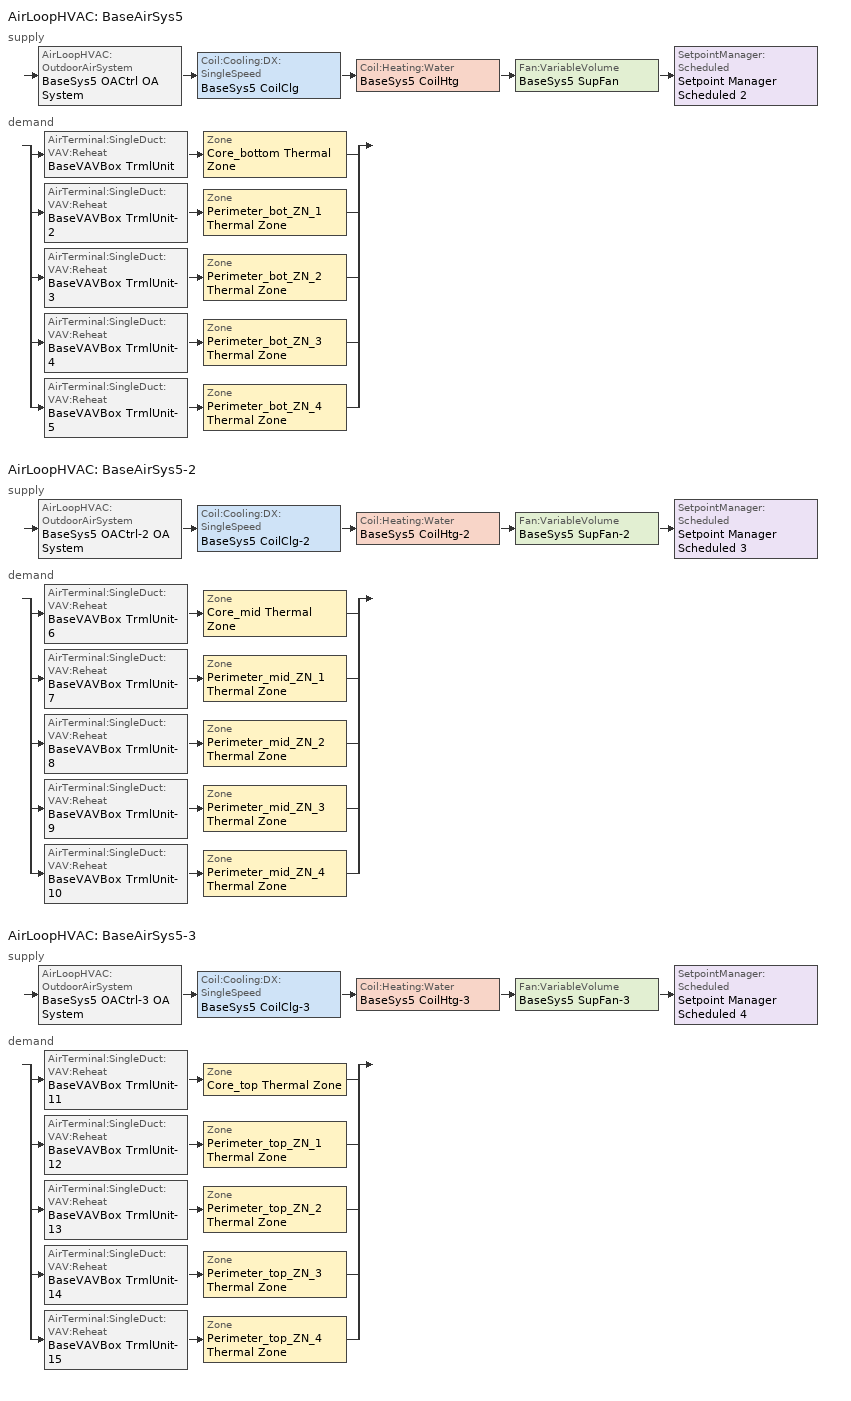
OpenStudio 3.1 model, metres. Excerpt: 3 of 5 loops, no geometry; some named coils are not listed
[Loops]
AirLoopHVAC 'BaseAirSys5'
 supply: AirLoopHVAC:OutdoorAirSystem 'BaseSys5 OACtrl OA System' > Coil:Cooling:DX:SingleSpeed 'BaseSys5 CoilClg' > Coil:Heating:Water 'BaseSys5 CoilHtg' > Fan:VariableVolume 'BaseSys5 SupFan' > SetpointManager:Scheduled 'Setpoint Manager Scheduled 2'
 demand: split
  | AirTerminal:SingleDuct:VAV:Reheat 'BaseVAVBox TrmlUnit' > Zone 'Core_bottom Thermal Zone'
  | AirTerminal:SingleDuct:VAV:Reheat 'BaseVAVBox TrmlUnit-2' > Zone 'Perimeter_bot_ZN_1 Thermal Zone'
  | AirTerminal:SingleDuct:VAV:Reheat 'BaseVAVBox TrmlUnit-3' > Zone 'Perimeter_bot_ZN_2 Thermal Zone'
  | AirTerminal:SingleDuct:VAV:Reheat 'BaseVAVBox TrmlUnit-4' > Zone 'Perimeter_bot_ZN_3 Thermal Zone'
  | AirTerminal:SingleDuct:VAV:Reheat 'BaseVAVBox TrmlUnit-5' > Zone 'Perimeter_bot_ZN_4 Thermal Zone'
AirLoopHVAC 'BaseAirSys5-2'
 supply: AirLoopHVAC:OutdoorAirSystem 'BaseSys5 OACtrl-2 OA System' > Coil:Cooling:DX:SingleSpeed 'BaseSys5 CoilClg-2' > Coil:Heating:Water 'BaseSys5 CoilHtg-2' > Fan:VariableVolume 'BaseSys5 SupFan-2' > SetpointManager:Scheduled 'Setpoint Manager Scheduled 3'
 demand: split
  | AirTerminal:SingleDuct:VAV:Reheat 'BaseVAVBox TrmlUnit-6' > Zone 'Core_mid Thermal Zone'
  | AirTerminal:SingleDuct:VAV:Reheat 'BaseVAVBox TrmlUnit-7' > Zone 'Perimeter_mid_ZN_1 Thermal Zone'
  | AirTerminal:SingleDuct:VAV:Reheat 'BaseVAVBox TrmlUnit-8' > Zone 'Perimeter_mid_ZN_2 Thermal Zone'
  | AirTerminal:SingleDuct:VAV:Reheat 'BaseVAVBox TrmlUnit-9' > Zone 'Perimeter_mid_ZN_3 Thermal Zone'
  | AirTerminal:SingleDuct:VAV:Reheat 'BaseVAVBox TrmlUnit-10' > Zone 'Perimeter_mid_ZN_4 Thermal Zone'
AirLoopHVAC 'BaseAirSys5-3'
 supply: AirLoopHVAC:OutdoorAirSystem 'BaseSys5 OACtrl-3 OA System' > Coil:Cooling:DX:SingleSpeed 'BaseSys5 CoilClg-3' > Coil:Heating:Water 'BaseSys5 CoilHtg-3' > Fan:VariableVolume 'BaseSys5 SupFan-3' > SetpointManager:Scheduled 'Setpoint Manager Scheduled 4'
 demand: split
  | AirTerminal:SingleDuct:VAV:Reheat 'BaseVAVBox TrmlUnit-11' > Zone 'Core_top Thermal Zone'
  | AirTerminal:SingleDuct:VAV:Reheat 'BaseVAVBox TrmlUnit-12' > Zone 'Perimeter_top_ZN_1 Thermal Zone'
  | AirTerminal:SingleDuct:VAV:Reheat 'BaseVAVBox TrmlUnit-13' > Zone 'Perimeter_top_ZN_2 Thermal Zone'
  | AirTerminal:SingleDuct:VAV:Reheat 'BaseVAVBox TrmlUnit-14' > Zone 'Perimeter_top_ZN_3 Thermal Zone'
  | AirTerminal:SingleDuct:VAV:Reheat 'BaseVAVBox TrmlUnit-15' > Zone 'Perimeter_top_ZN_4 Thermal Zone'
[Sizing:Zone] Zone Cooling Design Supply Air Temperature Input Method=TemperatureDifference; Zone Cooling Design Supply Air Temperature {C}=14; Zone Heating Design Supply Air Temperature Input Method=TemperatureDifference; Zone Heating Design Supply Air Temperature {C}=40; Zone Heating Design Supply Air Temperature Difference {deltaC}=13.8889; Zone Cooling Design Supply Air Humidity Ratio {kg-H2O/kg-air}=0.0085; Zone Heating Design Supply Air Humidity Ratio {kg-H2O/kg-air}=0.008; Zone Heating Sizing Factor=1; Zone Cooling Sizing Factor=1; Cooling Design Air Flow Method=DesignDay; Cooling Minimum Air Flow per Zone Floor Area {m3/s-m2}=0; Cooling Minimum Air Flow {m3/s}=0; Cooling Minimum Air Flow Fraction=0; Heating Design Air Flow Method=DesignDayWithLimit; Heating Maximum Air Flow per Zone Floor Area {m3/s-m2}=0; Heating Maximum Air Flow {m3/s}=0; Heating Maximum Air Flow Fraction=0.5; Account for Dedicated Outdoor Air System=No; Dedicated Outdoor Air System Control Strategy=NeutralSupplyAir; Dedicated Outdoor Air Low Setpoint Temperature for Design {C}=autosize; Dedicated Outdoor Air High Setpoint Temperature for Design {C}=autosize
Name | Zone Cooling Design Supply Air Temperature Difference {deltaC}
Core_bottom Thermal Zone; Core_mid Thermal Zone; Core_top Thermal Zone | 8.33333
Perimeter_bot_ZN_1 Thermal Zone; Perimeter_bot_ZN_2 Thermal Zone; Perimeter_bot_ZN_3 Thermal Zone; Perimeter_bot_ZN_4 Thermal Zone; Perimeter_mid_ZN_1 Thermal Zone; Perimeter_mid_ZN_2 Thermal Zone; Perimeter_mid_ZN_3 Thermal Zone; Perimeter_mid_ZN_4 Thermal Zone; Perimeter_top_ZN_1 Thermal Zone; Perimeter_top_ZN_2 Thermal Zone; Perimeter_top_ZN_3 Thermal Zone; Perimeter_top_ZN_4 Thermal Zone | 11.1111
[Zone equipment]
Core_bottom Thermal Zone: BaseVAVBox TrmlUnit
Perimeter_bot_ZN_1 Thermal Zone: BaseVAVBox TrmlUnit-2
Perimeter_bot_ZN_2 Thermal Zone: BaseVAVBox TrmlUnit-3
Perimeter_bot_ZN_3 Thermal Zone: BaseVAVBox TrmlUnit-4
Perimeter_bot_ZN_4 Thermal Zone: BaseVAVBox TrmlUnit-5
Core_mid Thermal Zone: BaseVAVBox TrmlUnit-6
Perimeter_mid_ZN_1 Thermal Zone: BaseVAVBox TrmlUnit-7
Perimeter_mid_ZN_2 Thermal Zone: BaseVAVBox TrmlUnit-8
Perimeter_mid_ZN_3 Thermal Zone: BaseVAVBox TrmlUnit-9
Perimeter_mid_ZN_4 Thermal Zone: BaseVAVBox TrmlUnit-10
Core_top Thermal Zone: BaseVAVBox TrmlUnit-11
Perimeter_top_ZN_1 Thermal Zone: BaseVAVBox TrmlUnit-12
Perimeter_top_ZN_2 Thermal Zone: BaseVAVBox TrmlUnit-13
Perimeter_top_ZN_3 Thermal Zone: BaseVAVBox TrmlUnit-14
Perimeter_top_ZN_4 Thermal Zone: BaseVAVBox TrmlUnit-15
[SetpointManager:Scheduled] Control Variable=Temperature
Name | Schedule | Setpoint Node or NodeList
Setpoint Manager Scheduled 2 | BaseAirSys5 Supply Air Temp Schedule | BaseSys5 SupFan Outlet Node
Setpoint Manager Scheduled 3 | BaseAirSys5-2 Supply Air Temp Schedule | BaseSys5 SupFan-2 Outlet Node
Setpoint Manager Scheduled 4 | BaseAirSys5-3 Supply Air Temp Schedule | BaseSys5 SupFan-3 Outlet Node
[AirLoopHVAC] Availability Schedule=OfficeHVACAvail; Design Supply Air Flow Rate {m3/s}=autosize; Design Return Air Flow Fraction of Supply Air Flow=1
BaseAirSys5; BaseAirSys5-2; BaseAirSys5-3
[Sizing:System] Type of Load to Size On=Sensible; Design Outdoor Air Flow Rate {m3/s}=Autosize; Central Heating Maximum System Air Flow Ratio=0.5; Preheat Design Temperature {C}=5.68434e-14; Preheat Design Humidity Ratio {kg-H2O/kg-Air}=0; Precool Design Temperature {C}=5.68434e-14; Precool Design Humidity Ratio {kg-H2O/kg-Air}=0; Central Cooling Design Supply Air Temperature {C}=12.7778; Central Heating Design Supply Air Temperature {C}=15.5556; Sizing Option=Coincident; 100% Outdoor Air in Cooling=No; 100% Outdoor Air in Heating=No; Central Cooling Design Supply Air Humidity Ratio {kg-H2O/kg-Air}=0.0085; Central Heating Design Supply Air Humidity Ratio {kg-H2O/kg-Air}=0.008; Cooling Design Air Flow Method=DesignDay; Cooling Design Air Flow Rate {m3/s}=0; Heating Design Air Flow Method=DesignDay; Heating Design Air Flow Rate {m3/s}=0; System Outdoor Air Method=ZoneSum; Zone Maximum Outdoor Air Fraction=1; Cooling Supply Air Flow Rate Per Floor Area {m3/s-m2}=0.00996765; Cooling Fraction of Autosized Cooling Supply Air Flow Rate=1; Cooling Supply Air Flow Rate Per Unit Cooling Capacity {m3/s-W}=3.94755e-05; Heating Supply Air Flow Rate Per Floor Area {m3/s-m2}=0.00996765; Heating Fraction of Autosized Heating Supply Air Flow Rate=1; Heating Fraction of Autosized Cooling Supply Air Flow Rate=1; Heating Supply Air Flow Rate Per Unit Heating Capacity {m3/s-W}=3.15882e-05; Cooling Design Capacity Method=CoolingDesignCapacity; Cooling Design Capacity {W}=autosize; Cooling Design Capacity Per Floor Area {W/m2}=234.7; Fraction of Autosized Cooling Design Capacity=1; Heating Design Capacity Method=HeatingDesignCapacity; Heating Design Capacity {W}=autosize; Heating Design Capacity Per Floor Area {W/m2}=157; Fraction of Autosized Heating Design Capacity=1; Central Cooling Capacity Control Method=OnOff
BaseAirSys5; BaseAirSys5-2; BaseAirSys5-3
[Fan:VariableVolume] Availability Schedule=Always On Discrete; Fan Total Efficiency=1; Pressure Rise {Pa}=0; Maximum Flow Rate {m3/s}=Autosize; Fan Power Minimum Flow Rate Input Method=FixedFlowRate; Fan Power Minimum Flow Fraction=0; Fan Power Minimum Air Flow Rate {m3/s}=0; Motor Efficiency=1; Motor In Airstream Fraction=1; Fan Power Coefficient 1=0.04076; Fan Power Coefficient 2=0.088045; Fan Power Coefficient 3=-0.072926; Fan Power Coefficient 4=0.94374; Fan Power Coefficient 5=0
BaseSys5 SupFan; BaseSys5 SupFan-2; BaseSys5 SupFan-3
[Coil:Cooling:DX:SingleSpeed] Availability Schedule=Always On Discrete; Rated Total Cooling Capacity {W}=autosize; Rated Sensible Heat Ratio=autosize; Rated COP {W/W}=3; Rated Air Flow Rate {m3/s}=autosize; Rated Evaporator Fan Power Per Volume Flow Rate {W/(m3/s)}=773.3; Total Cooling Capacity Function of Temperature Curve=CoilClgDXQRatio_fTwbToadbSI; Total Cooling Capacity Function of Flow Fraction Curve=CoilClgDXSnglQRatio_fCFMRatio; Energy Input Ratio Function of Temperature Curve=CoilClgDXEIRRatio_fTwbToadbSI; Energy Input Ratio Function of Flow Fraction Curve=CoilClgDXSnglEIRRatio_fCFMRatio; Part Load Fraction Correlation Curve=CoilClgDXEIRRatio_fQFrac; Minimum Outdoor Dry-Bulb Temperature for Compressor Operation {C}=-25; Condenser Type=AirCooled; Evaporative Condenser Effectiveness=0; Evaporative Condenser Air Flow Rate {m3/s}=Autosize; Evaporative Condenser Pump Rated Power Consumption {W}=Autosize; Crankcase Heater Capacity {W}=0; Maximum Outdoor Dry-Bulb Temperature for Crankcase Heater Operation {C}=0; Basin Heater Capacity {W/K}=0; Basin Heater Setpoint Temperature {C}=10
BaseSys5 CoilClg; BaseSys5 CoilClg-2; BaseSys5 CoilClg-3
[Controller:OutdoorAir] Minimum Outdoor Air Flow Rate {m3/s}=0; Maximum Outdoor Air Flow Rate {m3/s}=Autosize; Economizer Control Type=NoEconomizer; Economizer Control Action Type=ModulateFlow; Economizer Maximum Limit Enthalpy {J/kg}=64000; Lockout Type=NoLockout; Minimum Limit Type=FixedMinimum; High Humidity Control=No; Heat Recovery Bypass Control Type=BypassWhenWithinEconomizerLimits
Name | Minimum Outdoor Air Schedule | Controller Mechanical Ventilation
BaseSys5 OACtrl | BaseSys5 OACtrl Schedule | BaseSys5 OACtrl Mech Vent Controller
BaseSys5 OACtrl-2 | BaseSys5 OACtrl-2 Schedule | BaseSys5 OACtrl-2 Mech Vent Controller
BaseSys5 OACtrl-3 | BaseSys5 OACtrl-3 Schedule | BaseSys5 OACtrl-3 Mech Vent Controller
[Controller:MechanicalVentilation] Availability Schedule=Always On Discrete; System Outdoor Air Method=ZoneSum
BaseSys5 OACtrl Mech Vent Controller; BaseSys5 OACtrl-2 Mech Vent Controller; BaseSys5 OACtrl-3 Mech Vent Controller
[AirLoopHVAC:OutdoorAirSystem]
Name | Controller
BaseSys5 OACtrl OA System | BaseSys5 OACtrl
BaseSys5 OACtrl-2 OA System | BaseSys5 OACtrl-2
BaseSys5 OACtrl-3 OA System | BaseSys5 OACtrl-3
[AirTerminal:SingleDuct:VAV:Reheat] Availability Schedule=Always On Discrete; Maximum Air Flow Rate {m3/s}=AutoSize; Zone Minimum Air Flow Input Method=FixedFlowRate; Constant Minimum Air Flow Fraction=0.3; Maximum Hot Water or Steam Flow Rate {m3/s}=AutoSize; Minimum Hot Water or Steam Flow Rate {m3/s}=0; Convergence Tolerance=0.001; Damper Heating Action=Reverse; Maximum Flow Fraction During Reheat=0.5; Maximum Reheat Air Temperature {C}=35; Control For Outdoor Air=No
Name | Fixed Minimum Air Flow Rate {m3/s} | Reheat Coil
BaseVAVBox TrmlUnit | 0.749457 | BaseVAVBox CoilHtg
BaseVAVBox TrmlUnit-2 | 0.157991 | BaseVAVBox CoilHtg-2
BaseVAVBox TrmlUnit-3 | 0.100022 | BaseVAVBox CoilHtg-3
BaseVAVBox TrmlUnit-4 | 0.157991 | BaseVAVBox CoilHtg-4
BaseVAVBox TrmlUnit-5 | 0.100015 | BaseVAVBox CoilHtg-5
BaseVAVBox TrmlUnit-6 | 0.749457 | BaseVAVBox CoilHtg-6
BaseVAVBox TrmlUnit-7 | 0.157991 | BaseVAVBox CoilHtg-7
BaseVAVBox TrmlUnit-8 | 0.100022 | BaseVAVBox CoilHtg-8
BaseVAVBox TrmlUnit-9 | 0.157991 | BaseVAVBox CoilHtg-9
BaseVAVBox TrmlUnit-10 | 0.100015 | BaseVAVBox CoilHtg-10
BaseVAVBox TrmlUnit-11 | 0.749457 | BaseVAVBox CoilHtg-11
BaseVAVBox TrmlUnit-12 | 0.157991 | BaseVAVBox CoilHtg-12
BaseVAVBox TrmlUnit-13 | 0.100022 | BaseVAVBox CoilHtg-13
BaseVAVBox TrmlUnit-14 | 0.157991 | BaseVAVBox CoilHtg-14
BaseVAVBox TrmlUnit-15 | 0.100015 | BaseVAVBox CoilHtg-15
[Curve:Biquadratic] Minimum Value of x=13.89; Maximum Value of x=25; Minimum Value of y=23.89; Maximum Value of y=46.11; Minimum Curve Output=0.77
Name | Coefficient1 Constant | Coefficient2 x | Coefficient3 x**2 | Coefficient4 y | Coefficient5 y**2 | Coefficient6 x*y | Maximum Curve Output
CoilClgDXQRatio_fTwbToadbSI | 0.86779 | 0.014245 | 0.000554 | -0.007569 | 3.2e-05 | -0.000191 | 1.29
CoilClgDXEIRRatio_fTwbToadbSI | 0.116709 | 0.028458 | -0.000411 | 0.021422 | 0.000162 | -0.00068 | 1.33
[Curve:Cubic]
CoilClgDXEIRRatio_fQFrac: Coefficient1 Constant=0; Coefficient2 x=5.1091; Coefficient3 x**2=-8.5515; Coefficient4 x**3=4.4744; Minimum Value of x=0.7; Maximum Value of x=1; Minimum Curve Output=0.92; Maximum Curve Output=1
[Curve:Quadratic] Minimum Value of x=0; Maximum Value of x=100
Name | Coefficient1 Constant | Coefficient2 x | Coefficient3 x**2 | Minimum Curve Output
CoilClgDXSnglQRatio_fCFMRatio | 0.8 | 0.2 | 0 | 0.8
CoilClgDXSnglEIRRatio_fCFMRatio | 1.156 | -0.1816 | 0.0256
[Schedule:Day]
OfficeHVACAvailSun; BaseSys5 OACtrl Schedule Week 1 Sunday; BaseSys5 OACtrl Schedule Week 1 Holiday; BaseSys5 OACtrl Schedule Week 1 Custom 1; BaseSys5 OACtrl Schedule Week 1 Custom 2; BaseSys5 OACtrl-2 Schedule Week 1 Sunday; BaseSys5 OACtrl-2 Schedule Week 1 Holiday; BaseSys5 OACtrl-2 Schedule Week 1 Custom 1; BaseSys5 OACtrl-2 Schedule Week 1 Custom 2; BaseSys5 OACtrl-3 Schedule Week 1 Sunday; BaseSys5 OACtrl-3 Schedule Week 1 Holiday; BaseSys5 OACtrl-3 Schedule Week 1 Custom 1; BaseSys5 OACtrl-3 Schedule Week 1 Custom 2: 1, 0, 0, 2, 0, 0, 3, 0, 0, 4, 0, 0, 5, 0, 0, 6, 0, 0, 7, 0, 0, 8, 0, 0, 9, 0, 0, 10, 0, 0, 11, 0, 0, 12, 0, 0, 13, 0, 0, 14, 0, 0, 15, 0, 0, 16, 0, 0, 17, 0, 0, 18, 0, 0, 19, 0, 0, 20, 0, 0, 21, 0, 0, 22, 0, 0, 23, 0, 0, 24, 0, 0
OfficeHVACAvailWD; BaseSys5 OACtrl Schedule Week 1 Monday; BaseSys5 OACtrl Schedule Week 1 Tuesday; BaseSys5 OACtrl Schedule Week 1 Wednesday; BaseSys5 OACtrl Schedule Week 1 Thursday; BaseSys5 OACtrl Schedule Week 1 Friday; BaseSys5 OACtrl-2 Schedule Week 1 Monday; BaseSys5 OACtrl-2 Schedule Week 1 Tuesday; BaseSys5 OACtrl-2 Schedule Week 1 Wednesday; BaseSys5 OACtrl-2 Schedule Week 1 Thursday; BaseSys5 OACtrl-2 Schedule Week 1 Friday; BaseSys5 OACtrl-3 Schedule Week 1 Monday; BaseSys5 OACtrl-3 Schedule Week 1 Tuesday; BaseSys5 OACtrl-3 Schedule Week 1 Wednesday; BaseSys5 OACtrl-3 Schedule Week 1 Thursday; BaseSys5 OACtrl-3 Schedule Week 1 Friday: 1, 0, 0, 2, 0, 0, 3, 0, 0, 4, 0, 0, 5, 0, 0, 6, 0, 1, 7, 0, 1, 8, 0, 1, 9, 0, 1, 10, 0, 1, 11, 0, 1, 12, 0, 1, 13, 0, 1, 14, 0, 1, 15, 0, 1, 16, 0, 1, 17, 0, 1, 18, 0, 1, 19, 0, 1, 20, 0, 1, 21, 0, 1, 22, 0, 1, 23, 0, 1, 24, 0, 1
OfficeHVACAvailSat; BaseSys5 OACtrl Schedule Week 1 Saturday; BaseSys5 OACtrl-2 Schedule Week 1 Saturday; BaseSys5 OACtrl-3 Schedule Week 1 Saturday: 1, 0, 0, 2, 0, 0, 3, 0, 0, 4, 0, 0, 5, 0, 0, 6, 0, 1, 7, 0, 1, 8, 0, 1, 9, 0, 1, 10, 0, 1, 11, 0, 1, 12, 0, 1, 13, 0, 1, 14, 0, 1, 15, 0, 1, 16, 0, 1, 17, 0, 1, 18, 0, 1, 19, 0, 1, 20, 0, 0, 21, 0, 0, 22, 0, 0, 23, 0, 0, 24, 0, 0
AllOnHVACAvailDay; BaseSys5 OACtrl Schedule Week 1 Summer; BaseSys5 OACtrl Schedule Week 1 Winter; BaseSys5 OACtrl-2 Schedule Week 1 Summer; BaseSys5 OACtrl-2 Schedule Week 1 Winter; BaseSys5 OACtrl-3 Schedule Week 1 Summer; BaseSys5 OACtrl-3 Schedule Week 1 Winter: 1, 0, 1, 2, 0, 1, 3, 0, 1, 4, 0, 1, 5, 0, 1, 6, 0, 1, 7, 0, 1, 8, 0, 1, 9, 0, 1, 10, 0, 1, 11, 0, 1, 12, 0, 1, 13, 0, 1, 14, 0, 1, 15, 0, 1, 16, 0, 1, 17, 0, 1, 18, 0, 1, 19, 0, 1, 20, 0, 1, 21, 0, 1, 22, 0, 1, 23, 0, 1, 24, 0, 1
Schedule Day 2; Schedule Day 3; Schedule Day 4: 24, 0, 12.7778
[Schedule:Week]
OfficeHVACAvailWk: OfficeHVACAvailSun, OfficeHVACAvailWD, OfficeHVACAvailWD, OfficeHVACAvailWD, OfficeHVACAvailWD, OfficeHVACAvailWD, OfficeHVACAvailSat, OfficeHVACAvailSun, AllOnHVACAvailDay, AllOnHVACAvailDay, OfficeHVACAvailSun, OfficeHVACAvailSun
BaseSys5 OACtrl Schedule Week 1: BaseSys5 OACtrl Schedule Week 1 Sunday, BaseSys5 OACtrl Schedule Week 1 Monday, BaseSys5 OACtrl Schedule Week 1 Tuesday, BaseSys5 OACtrl Schedule Week 1 Wednesday, BaseSys5 OACtrl Schedule Week 1 Thursday, BaseSys5 OACtrl Schedule Week 1 Friday, BaseSys5 OACtrl Schedule Week 1 Saturday, BaseSys5 OACtrl Schedule Week 1 Holiday, BaseSys5 OACtrl Schedule Week 1 Summer, BaseSys5 OACtrl Schedule Week 1 Winter, BaseSys5 OACtrl Schedule Week 1 Custom 1, BaseSys5 OACtrl Schedule Week 1 Custom 2
BaseSys5 OACtrl-2 Schedule Week 1: BaseSys5 OACtrl-2 Schedule Week 1 Sunday, BaseSys5 OACtrl-2 Schedule Week 1 Monday, BaseSys5 OACtrl-2 Schedule Week 1 Tuesday, BaseSys5 OACtrl-2 Schedule Week 1 Wednesday, BaseSys5 OACtrl-2 Schedule Week 1 Thursday, BaseSys5 OACtrl-2 Schedule Week 1 Friday, BaseSys5 OACtrl-2 Schedule Week 1 Saturday, BaseSys5 OACtrl-2 Schedule Week 1 Holiday, BaseSys5 OACtrl-2 Schedule Week 1 Summer, BaseSys5 OACtrl-2 Schedule Week 1 Winter, BaseSys5 OACtrl-2 Schedule Week 1 Custom 1, BaseSys5 OACtrl-2 Schedule Week 1 Custom 2
BaseSys5 OACtrl-3 Schedule Week 1: BaseSys5 OACtrl-3 Schedule Week 1 Sunday, BaseSys5 OACtrl-3 Schedule Week 1 Monday, BaseSys5 OACtrl-3 Schedule Week 1 Tuesday, BaseSys5 OACtrl-3 Schedule Week 1 Wednesday, BaseSys5 OACtrl-3 Schedule Week 1 Thursday, BaseSys5 OACtrl-3 Schedule Week 1 Friday, BaseSys5 OACtrl-3 Schedule Week 1 Saturday, BaseSys5 OACtrl-3 Schedule Week 1 Holiday, BaseSys5 OACtrl-3 Schedule Week 1 Summer, BaseSys5 OACtrl-3 Schedule Week 1 Winter, BaseSys5 OACtrl-3 Schedule Week 1 Custom 1, BaseSys5 OACtrl-3 Schedule Week 1 Custom 2
[Schedule:Year]
OfficeHVACAvail: 12, 31, OfficeHVACAvailWk
BaseSys5 OACtrl Schedule: 12, 31, BaseSys5 OACtrl Schedule Week 1
BaseSys5 OACtrl-2 Schedule: 12, 31, BaseSys5 OACtrl-2 Schedule Week 1
BaseSys5 OACtrl-3 Schedule: 12, 31, BaseSys5 OACtrl-3 Schedule Week 1
[Schedule:Ruleset]
Name | Default Day Schedule
BaseAirSys5 Supply Air Temp Schedule | Schedule Day 2
BaseAirSys5-2 Supply Air Temp Schedule | Schedule Day 3
BaseAirSys5-3 Supply Air Temp Schedule | Schedule Day 4
[Schedule:Constant]
Always On Discrete: Value=1
